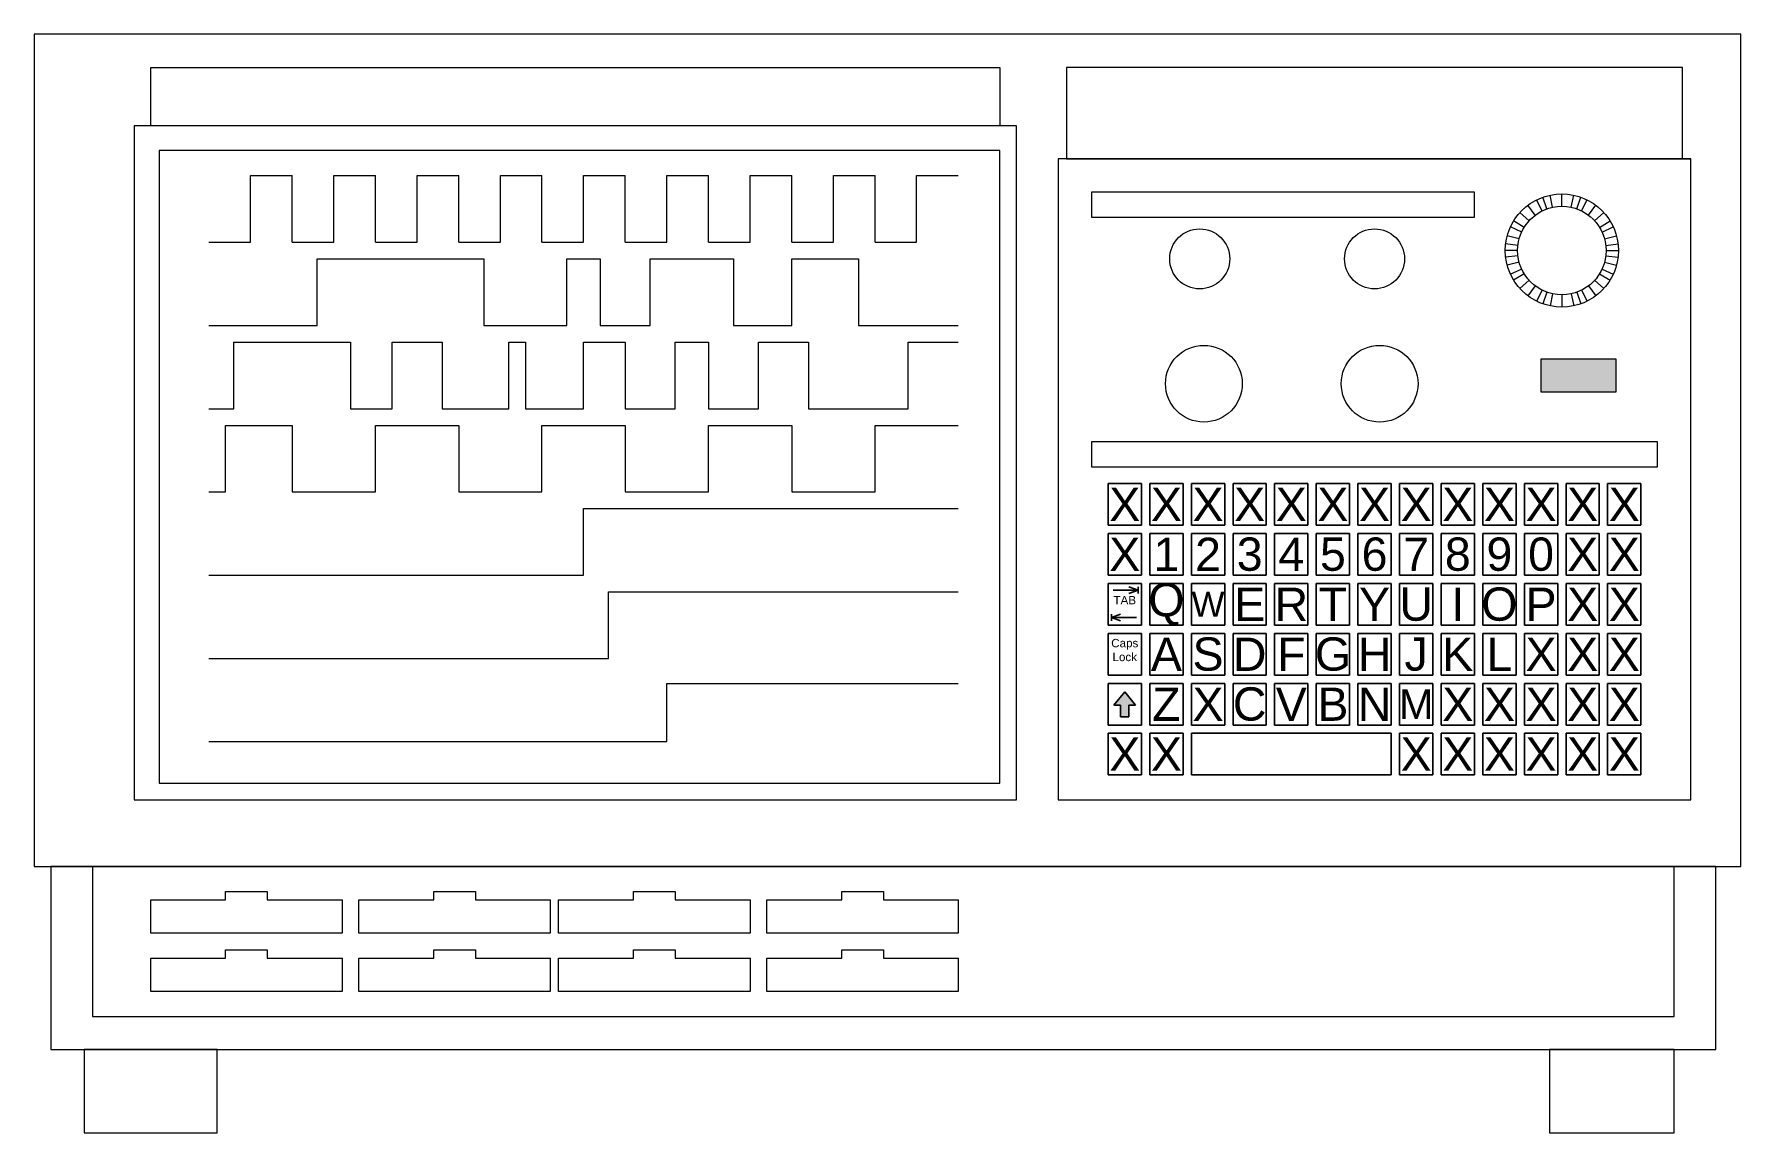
# Model space of a CAD drawing. Header units: millimetres. Extents: x 0 to 41, y -6.4 to 20.
import ezdxf

# ---------------------------------------------------------------- set-up
doc = ezdxf.new("R2010")
doc.units = ezdxf.units.MM
doc.layers.get('0').update_dxf_attribs({"lineweight": 25, "true_color": 0xffffff})
doc.layers.add('OBJECT', color=7, linetype='Continuous', lineweight=20, true_color=0xffffff)
doc.styles.add('textstyle0', font='')
doc.styles.add('textstyle1', font='')
doc.styles.add('textstyle10', font='')
doc.styles.add('textstyle11', font='')
doc.styles.add('textstyle12', font='')
doc.styles.add('textstyle13', font='')
doc.styles.add('textstyle14', font='')
doc.styles.add('textstyle15', font='')
doc.styles.add('textstyle16', font='')
doc.styles.add('textstyle17', font='')
doc.styles.add('textstyle18', font='')
doc.styles.add('textstyle19', font='')
doc.styles.add('textstyle2', font='')
doc.styles.add('textstyle20', font='')
doc.styles.add('textstyle21', font='')
doc.styles.add('textstyle22', font='')
doc.styles.add('textstyle23', font='')
doc.styles.add('textstyle24', font='')
doc.styles.add('textstyle25', font='')
doc.styles.add('textstyle26', font='')
doc.styles.add('textstyle27', font='')
doc.styles.add('textstyle28', font='')
doc.styles.add('textstyle29', font='')
doc.styles.add('textstyle3', font='')
doc.styles.add('textstyle30', font='')
doc.styles.add('textstyle31', font='')
doc.styles.add('textstyle32', font='')
doc.styles.add('textstyle33', font='')
doc.styles.add('textstyle34', font='')
doc.styles.add('textstyle35', font='')
doc.styles.add('textstyle36', font='')
doc.styles.add('textstyle37', font='')
doc.styles.add('textstyle38', font='')
doc.styles.add('textstyle39', font='')
doc.styles.add('textstyle4', font='')
doc.styles.add('textstyle40', font='')
doc.styles.add('textstyle41', font='')
doc.styles.add('textstyle42', font='')
doc.styles.add('textstyle43', font='')
doc.styles.add('textstyle44', font='')
doc.styles.add('textstyle45', font='')
doc.styles.add('textstyle46', font='')
doc.styles.add('textstyle47', font='')
doc.styles.add('textstyle48', font='')
doc.styles.add('textstyle49', font='')
doc.styles.add('textstyle5', font='')
doc.styles.add('textstyle50', font='')
doc.styles.add('textstyle51', font='')
doc.styles.add('textstyle52', font='')
doc.styles.add('textstyle53', font='')
doc.styles.add('textstyle54', font='')
doc.styles.add('textstyle55', font='')
doc.styles.add('textstyle56', font='')
doc.styles.add('textstyle57', font='')
doc.styles.add('textstyle58', font='')
doc.styles.add('textstyle59', font='')
doc.styles.add('textstyle6', font='')
doc.styles.add('textstyle60', font='')
doc.styles.add('textstyle61', font='')
doc.styles.add('textstyle62', font='')
doc.styles.add('textstyle63', font='')
doc.styles.add('textstyle64', font='')
doc.styles.add('textstyle65', font='')
doc.styles.add('textstyle66', font='')
doc.styles.add('textstyle67', font='')
doc.styles.add('textstyle68', font='')
doc.styles.add('textstyle69', font='')
doc.styles.add('textstyle7', font='')
doc.styles.add('textstyle70', font='')
doc.styles.add('textstyle71', font='')
doc.styles.add('textstyle8', font='')
doc.styles.add('textstyle9', font='')
doc.styles.get('textstyle0').set_extended_font_data('Arial')
doc.styles.get('textstyle1').set_extended_font_data('Arial')
doc.styles.get('textstyle10').set_extended_font_data('Arial')
doc.styles.get('textstyle11').set_extended_font_data('Arial')
doc.styles.get('textstyle12').set_extended_font_data('Arial')
doc.styles.get('textstyle13').set_extended_font_data('Arial')
doc.styles.get('textstyle14').set_extended_font_data('Arial')
doc.styles.get('textstyle15').set_extended_font_data('Arial')
doc.styles.get('textstyle16').set_extended_font_data('Arial')
doc.styles.get('textstyle17').set_extended_font_data('Arial')
doc.styles.get('textstyle18').set_extended_font_data('Arial')
doc.styles.get('textstyle19').set_extended_font_data('Arial')
doc.styles.get('textstyle2').set_extended_font_data('Arial')
doc.styles.get('textstyle20').set_extended_font_data('Arial')
doc.styles.get('textstyle21').set_extended_font_data('Arial')
doc.styles.get('textstyle22').set_extended_font_data('Arial')
doc.styles.get('textstyle23').set_extended_font_data('Arial')
doc.styles.get('textstyle24').set_extended_font_data('Arial')
doc.styles.get('textstyle25').set_extended_font_data('Arial')
doc.styles.get('textstyle26').set_extended_font_data('Arial')
doc.styles.get('textstyle27').set_extended_font_data('Arial')
doc.styles.get('textstyle28').set_extended_font_data('Arial')
doc.styles.get('textstyle29').set_extended_font_data('Arial')
doc.styles.get('textstyle3').set_extended_font_data('Arial')
doc.styles.get('textstyle30').set_extended_font_data('Arial')
doc.styles.get('textstyle31').set_extended_font_data('Arial')
doc.styles.get('textstyle32').set_extended_font_data('Arial')
doc.styles.get('textstyle33').set_extended_font_data('Arial')
doc.styles.get('textstyle34').set_extended_font_data('Arial')
doc.styles.get('textstyle35').set_extended_font_data('Arial')
doc.styles.get('textstyle36').set_extended_font_data('Arial')
doc.styles.get('textstyle37').set_extended_font_data('Arial')
doc.styles.get('textstyle38').set_extended_font_data('Arial')
doc.styles.get('textstyle39').set_extended_font_data('Arial')
doc.styles.get('textstyle4').set_extended_font_data('Arial')
doc.styles.get('textstyle40').set_extended_font_data('Arial')
doc.styles.get('textstyle41').set_extended_font_data('Arial')
doc.styles.get('textstyle42').set_extended_font_data('Arial')
doc.styles.get('textstyle43').set_extended_font_data('Arial')
doc.styles.get('textstyle44').set_extended_font_data('Arial')
doc.styles.get('textstyle45').set_extended_font_data('Arial')
doc.styles.get('textstyle46').set_extended_font_data('Arial')
doc.styles.get('textstyle47').set_extended_font_data('Arial')
doc.styles.get('textstyle48').set_extended_font_data('Arial')
doc.styles.get('textstyle49').set_extended_font_data('Arial')
doc.styles.get('textstyle5').set_extended_font_data('Arial')
doc.styles.get('textstyle50').set_extended_font_data('Arial')
doc.styles.get('textstyle51').set_extended_font_data('Arial')
doc.styles.get('textstyle52').set_extended_font_data('Arial')
doc.styles.get('textstyle53').set_extended_font_data('Arial')
doc.styles.get('textstyle54').set_extended_font_data('Arial')
doc.styles.get('textstyle55').set_extended_font_data('Arial')
doc.styles.get('textstyle56').set_extended_font_data('Arial')
doc.styles.get('textstyle57').set_extended_font_data('Arial')
doc.styles.get('textstyle58').set_extended_font_data('Arial')
doc.styles.get('textstyle59').set_extended_font_data('Arial')
doc.styles.get('textstyle6').set_extended_font_data('Arial')
doc.styles.get('textstyle60').set_extended_font_data('Arial')
doc.styles.get('textstyle61').set_extended_font_data('Arial')
doc.styles.get('textstyle62').set_extended_font_data('Arial')
doc.styles.get('textstyle63').set_extended_font_data('Arial')
doc.styles.get('textstyle64').set_extended_font_data('Arial')
doc.styles.get('textstyle65').set_extended_font_data('Arial')
doc.styles.get('textstyle66').set_extended_font_data('Arial')
doc.styles.get('textstyle67').set_extended_font_data('Arial')
doc.styles.get('textstyle68').set_extended_font_data('Arial')
doc.styles.get('textstyle69').set_extended_font_data('Arial')
doc.styles.get('textstyle7').set_extended_font_data('Arial')
doc.styles.get('textstyle70').set_extended_font_data('Arial')
doc.styles.get('textstyle71').set_extended_font_data('Arial')
doc.styles.get('textstyle8').set_extended_font_data('Arial')
doc.styles.get('textstyle9').set_extended_font_data('Arial')

msp = doc.modelspace()

# ---------------------------------------------------------------- hatches: boundary and pattern name
msp.add_hatch(color=256).paths.add_polyline_path([(26.1, 3.6), (26.3, 3.6), (26.3, 3.88), (26.46, 3.88), (26.2, 4.2), (25.94, 3.88), (26.1, 3.88)], flags=0)
at = {"layer": 'OBJECT'}
msp.add_hatch(color=256, dxfattribs=at).paths.add_polyline_path([(36.2, 12.2), (38, 12.2), (38, 11.4), (36.2, 11.4)], flags=0)

# ---------------------------------------------------------------- linework, layer by layer
for p, q in [((41, 20), (0, 20)), ((0, 20), (0, 0)), ((41, 0), (41, 20)), ((2.8, 19.2), (23.2, 19.2)), ((2.8, 17.8), (2.8, 19.2)), ((23.2, 19.2), (23.2, 17.8)), ((39.6, 19.2), (24.8, 19.2)), ((24.8, 19.2), (24.8, 17)), ((39.6, 17), (39.6, 19.2)), ((23.6, 17.8), (2.4, 17.8)), ((2.4, 17.8), (2.4, 1.6)), ((23.2, 17.8), (2.8, 17.8)), ((23.6, 1.6), (23.6, 17.8)), ((23.2, 17.2), (3, 17.2)), ((3, 17.2), (3, 2)), ((23.2, 2), (23.2, 17.2)), ((39.8, 17), (24.6, 17)), ((24.6, 17), (24.6, 1.6)), ((24.8, 17), (39.8, 17)), ((39.8, 1.6), (39.8, 17)), ((5.2, 16.6), (6.2, 16.6)), ((5.2, 15), (5.2, 16.6)), ((6.2, 15), (6.2, 16.6)), ((7.2, 16.6), (8.2, 16.6)), ((7.2, 15), (7.2, 16.6)), ((8.2, 15), (8.2, 16.6)), ((9.2, 16.6), (10.2, 16.6)), ((9.2, 15), (9.2, 16.6)), ((10.2, 15), (10.2, 16.6)), ((11.2, 16.6), (12.2, 16.6)), ((11.2, 15), (11.2, 16.6)), ((12.2, 15), (12.2, 16.6)), ((13.2, 16.6), (14.2, 16.6)), ((13.2, 15), (13.2, 16.6)), ((14.2, 15), (14.2, 16.6)), ((15.2, 16.6), (16.2, 16.6)), ((15.2, 15), (15.2, 16.6)), ((16.2, 15), (16.2, 16.6)), ((17.2, 16.6), (18.2, 16.6)), ((17.2, 15), (17.2, 16.6)), ((18.2, 15), (18.2, 16.6)), ((19.2, 16.6), (20.2, 16.6)), ((19.2, 15), (19.2, 16.6)), ((20.2, 15), (20.2, 16.6)), ((21.2, 16.6), (22.2, 16.6)), ((21.2, 15), (21.2, 16.6)), ((25.4, 16.2), (25.4, 15.6)), ((34.6, 16.2), (25.4, 16.2)), ((34.6, 15.6), (34.6, 16.2)), ((36.225, 15.751), (36.092, 16.017)), ((36.342, 15.801), (36.243, 16.081)), ((36.477, 15.839), (36.415, 16.13)), ((36.7, 15.863), (36.7, 16.16)), ((36.7, 15.863), (36.7, 16.16)), ((36.923, 15.839), (36.985, 16.13)), ((37.058, 15.801), (37.157, 16.081)), ((37.175, 15.751), (37.308, 16.017)), ((25.4, 15.6), (34.6, 15.6)), ((35.913, 15.515), (35.694, 15.715)), ((36.062, 15.65), (35.884, 15.888)), ((37.338, 15.65), (37.516, 15.888)), ((37.487, 15.515), (37.706, 15.715)), ((35.735, 15.245), (35.465, 15.37)), ((35.795, 15.357), (35.542, 15.513)), ((37.605, 15.357), (37.858, 15.513)), ((37.665, 15.245), (37.935, 15.37)), ((4.2, 15), (5.2, 15)), ((6.2, 15), (7.2, 15)), ((8.2, 15), (9.2, 15)), ((10.2, 15), (11.2, 15)), ((12.2, 15), (13.2, 15)), ((14.2, 15), (15.2, 15)), ((16.2, 15), (17.2, 15)), ((18.2, 15), (19.2, 15)), ((20.2, 15), (21.2, 15)), ((35.637, 14.8), (35.34, 14.8)), ((35.637, 14.8), (35.34, 14.8)), ((35.644, 14.924), (35.349, 14.959)), ((35.675, 15.081), (35.387, 15.153)), ((37.725, 15.081), (38.013, 15.153)), ((37.756, 14.924), (38.051, 14.959)), ((37.763, 14.8), (38.06, 14.8)), ((37.763, 14.8), (38.06, 14.8)), ((6.8, 13), (6.8, 14.6)), ((6.8, 14.6), (10.8, 14.6)), ((10.8, 14.6), (10.8, 13)), ((12.8, 13), (12.8, 14.6)), ((12.8, 14.6), (13.6, 14.6)), ((13.6, 14.6), (13.6, 13)), ((14.8, 13), (14.8, 14.6)), ((14.8, 14.6), (16.8, 14.6)), ((16.8, 14.6), (16.8, 13)), ((18.2, 13), (18.2, 14.6)), ((18.2, 14.6), (19.8, 14.6)), ((19.8, 14.6), (19.8, 13)), ((35.644, 14.676), (35.349, 14.641)), ((35.675, 14.519), (35.387, 14.447)), ((35.735, 14.355), (35.465, 14.23)), ((37.665, 14.355), (37.935, 14.23)), ((37.725, 14.519), (38.013, 14.447)), ((37.756, 14.676), (38.051, 14.641)), ((35.795, 14.243), (35.542, 14.087)), ((35.913, 14.085), (35.694, 13.885)), ((36.062, 13.95), (35.884, 13.712)), ((37.338, 13.95), (37.516, 13.712)), ((37.487, 14.085), (37.706, 13.885)), ((37.605, 14.243), (37.858, 14.087)), ((36.225, 13.849), (36.092, 13.583)), ((36.342, 13.799), (36.243, 13.519)), ((36.477, 13.761), (36.415, 13.47)), ((36.7, 13.737), (36.7, 13.44)), ((36.7, 13.737), (36.7, 13.44)), ((36.923, 13.761), (36.985, 13.47)), ((37.058, 13.799), (37.157, 13.519)), ((37.175, 13.849), (37.308, 13.583)), ((4.2, 13), (6.8, 13)), ((10.8, 13), (12.8, 13)), ((13.6, 13), (14.8, 13)), ((16.8, 13), (18.2, 13)), ((19.8, 13), (22.2, 13)), ((4.8, 11), (4.8, 12.6)), ((4.8, 12.6), (7.6, 12.6)), ((7.6, 12.6), (7.6, 11)), ((8.6, 11), (8.6, 12.6)), ((8.6, 12.6), (9.8, 12.6)), ((9.8, 12.6), (9.8, 11)), ((11.4, 11), (11.4, 12.6)), ((11.4, 12.6), (11.8, 12.6)), ((11.8, 12.6), (11.8, 11)), ((13.2, 11), (13.2, 12.6)), ((13.2, 12.6), (14.2, 12.6)), ((14.2, 12.6), (14.2, 11)), ((15.4, 11), (15.4, 12.6)), ((15.4, 12.6), (16.2, 12.6)), ((16.2, 12.6), (16.2, 11)), ((17.4, 11), (17.4, 12.6)), ((17.4, 12.6), (18.6, 12.6)), ((18.6, 12.6), (18.6, 11)), ((21, 11), (21, 12.6)), ((21, 12.6), (22.2, 12.6)), ((36.2, 12.2), (38, 12.2)), ((36.2, 11.4), (36.2, 12.2)), ((38, 12.2), (38, 11.4)), ((38, 11.4), (36.2, 11.4)), ((4.2, 11), (4.8, 11)), ((7.6, 11), (8.6, 11)), ((9.8, 11), (11.4, 11)), ((11.8, 11), (13.2, 11)), ((14.2, 11), (15.4, 11)), ((16.2, 11), (17.4, 11)), ((18.6, 11), (21, 11)), ((4.6, 9), (4.6, 10.6)), ((4.6, 10.6), (6.2, 10.6)), ((6.2, 10.6), (6.2, 9)), ((8.2, 9), (8.2, 10.6)), ((8.2, 10.6), (10.2, 10.6)), ((10.2, 10.6), (10.2, 9)), ((12.2, 9), (12.2, 10.6)), ((12.2, 10.6), (14.2, 10.6)), ((14.2, 10.6), (14.2, 9)), ((16.2, 9), (16.2, 10.6)), ((16.2, 10.6), (18.2, 10.6)), ((18.2, 10.6), (18.2, 9)), ((20.2, 9), (20.2, 10.6)), ((20.2, 10.6), (22.2, 10.6)), ((39, 10.2), (25.4, 10.2)), ((25.4, 10.2), (25.4, 9.6)), ((39, 9.6), (39, 10.2)), ((25.4, 9.6), (39, 9.6)), ((4.2, 9), (4.6, 9)), ((6.2, 9), (8.2, 9)), ((10.2, 9), (12.2, 9)), ((14.2, 9), (16.2, 9)), ((18.2, 9), (20.2, 9)), ((13.2, 7), (13.2, 8.6)), ((13.2, 8.6), (22.2, 8.6)), ((4.2, 7), (13.2, 7)), ((13.8, 5), (13.8, 6.6)), ((13.8, 6.6), (22.2, 6.6)), ((4.2, 5), (13.8, 5)), ((15.2, 3), (15.2, 4.4)), ((15.2, 4.4), (22.2, 4.4)), ((4.2, 3), (15.2, 3)), ((3, 2), (23.2, 2)), ((2.4, 1.6), (23.6, 1.6)), ((24.6, 1.6), (39.8, 1.6)), ((0, 0), (41, 0)), ((40.4, 0), (0.4, 0)), ((0.4, 0), (0.4, -4.4)), ((39.4, 0), (1.4, 0)), ((1.4, 0), (1.4, -3.6)), ((39.4, -3.6), (39.4, 0)), ((40.4, -4.4), (40.4, 0)), ((2.8, -0.8), (4.6, -0.8)), ((2.8, -1.6), (2.8, -0.8)), ((4.6, -0.8), (4.6, -0.6)), ((4.6, -0.6), (5.6, -0.6)), ((5.6, -0.6), (5.6, -0.8)), ((5.6, -0.8), (7.4, -0.8)), ((7.4, -0.8), (7.4, -1.6)), ((7.8, -1.6), (7.8, -0.8)), ((7.8, -0.8), (9.6, -0.8)), ((9.6, -0.8), (9.6, -0.6)), ((9.6, -0.6), (10.6, -0.6)), ((10.6, -0.6), (10.6, -0.8)), ((10.6, -0.8), (12.4, -0.8)), ((12.4, -0.8), (12.4, -1.6)), ((12.6, -1.6), (12.6, -0.8)), ((12.6, -0.8), (14.4, -0.8)), ((14.4, -0.8), (14.4, -0.6)), ((14.4, -0.6), (15.4, -0.6)), ((15.4, -0.6), (15.4, -0.8)), ((15.4, -0.8), (17.2, -0.8)), ((17.2, -0.8), (17.2, -1.6)), ((17.6, -1.6), (17.6, -0.8)), ((17.6, -0.8), (19.4, -0.8)), ((19.4, -0.8), (19.4, -0.6)), ((19.4, -0.6), (20.4, -0.6)), ((20.4, -0.6), (20.4, -0.8)), ((20.4, -0.8), (22.2, -0.8)), ((22.2, -0.8), (22.2, -1.6)), ((7.4, -1.6), (2.8, -1.6)), ((12.4, -1.6), (7.8, -1.6)), ((17.2, -1.6), (12.6, -1.6)), ((22.2, -1.6), (17.6, -1.6)), ((4.6, -2.2), (4.6, -2)), ((4.6, -2), (5.6, -2)), ((5.6, -2), (5.6, -2.2)), ((9.6, -2.2), (9.6, -2)), ((9.6, -2), (10.6, -2)), ((10.6, -2), (10.6, -2.2)), ((14.4, -2.2), (14.4, -2)), ((14.4, -2), (15.4, -2)), ((15.4, -2), (15.4, -2.2)), ((19.4, -2.2), (19.4, -2)), ((19.4, -2), (20.4, -2)), ((20.4, -2), (20.4, -2.2)), ((2.8, -2.2), (4.6, -2.2)), ((2.8, -3), (2.8, -2.2)), ((5.6, -2.2), (7.4, -2.2)), ((7.4, -2.2), (7.4, -3)), ((7.8, -3), (7.8, -2.2)), ((7.8, -2.2), (9.6, -2.2)), ((10.6, -2.2), (12.4, -2.2)), ((12.4, -2.2), (12.4, -3)), ((12.6, -3), (12.6, -2.2)), ((12.6, -2.2), (14.4, -2.2)), ((15.4, -2.2), (17.2, -2.2)), ((17.2, -2.2), (17.2, -3)), ((17.6, -3), (17.6, -2.2)), ((17.6, -2.2), (19.4, -2.2)), ((20.4, -2.2), (22.2, -2.2)), ((22.2, -2.2), (22.2, -3)), ((7.4, -3), (2.8, -3)), ((12.4, -3), (7.8, -3)), ((17.2, -3), (12.6, -3)), ((22.2, -3), (17.6, -3)), ((1.4, -3.6), (39.4, -3.6)), ((0.4, -4.4), (40.4, -4.4)), ((4.4, -4.4), (1.2, -4.4)), ((1.2, -4.4), (1.2, -6.4)), ((4.4, -6.4), (4.4, -4.4)), ((39.4, -4.4), (36.4, -4.4)), ((36.4, -4.4), (36.4, -6.4)), ((39.4, -6.4), (39.4, -4.4)), ((1.2, -6.4), (4.4, -6.4)), ((36.4, -6.4), (39.4, -6.4))]:
    msp.add_line(p, q, dxfattribs=at)
at = {"layer": 'OBJECT', "lineweight": -3}
for p, q in [((25.8, 9.2), (26.6, 9.2)), ((25.8, 8.2), (25.8, 9.2)), ((26.6, 9.2), (26.6, 8.2)), ((26.8, 8.2), (26.8, 9.2)), ((26.8, 9.2), (27.6, 9.2)), ((27.6, 9.2), (27.6, 8.2)), ((27.8, 8.2), (27.8, 9.2)), ((27.8, 9.2), (28.6, 9.2)), ((28.6, 9.2), (28.6, 8.2)), ((28.8, 8.2), (28.8, 9.2)), ((28.8, 9.2), (29.6, 9.2)), ((29.6, 9.2), (29.6, 8.2)), ((29.8, 8.2), (29.8, 9.2)), ((29.8, 9.2), (30.6, 9.2)), ((30.6, 9.2), (30.6, 8.2)), ((30.8, 8.2), (30.8, 9.2)), ((30.8, 9.2), (31.6, 9.2)), ((31.6, 9.2), (31.6, 8.2)), ((31.8, 8.2), (31.8, 9.2)), ((31.8, 9.2), (32.6, 9.2)), ((32.6, 9.2), (32.6, 8.2)), ((32.8, 8.2), (32.8, 9.2)), ((32.8, 9.2), (33.6, 9.2)), ((33.6, 9.2), (33.6, 8.2)), ((33.8, 8.2), (33.8, 9.2)), ((33.8, 9.2), (34.6, 9.2)), ((34.6, 9.2), (34.6, 8.2)), ((34.8, 8.2), (34.8, 9.2)), ((34.8, 9.2), (35.6, 9.2)), ((35.6, 9.2), (35.6, 8.2)), ((35.8, 8.2), (35.8, 9.2)), ((35.8, 9.2), (36.6, 9.2)), ((36.6, 9.2), (36.6, 8.2)), ((36.8, 8.2), (36.8, 9.2)), ((36.8, 9.2), (37.6, 9.2)), ((37.6, 9.2), (37.6, 8.2)), ((37.8, 8.2), (37.8, 9.2)), ((37.8, 9.2), (38.6, 9.2)), ((38.6, 9.2), (38.6, 8.2)), ((26.6, 8.2), (25.8, 8.2)), ((27.6, 8.2), (26.8, 8.2)), ((28.6, 8.2), (27.8, 8.2)), ((29.6, 8.2), (28.8, 8.2)), ((30.6, 8.2), (29.8, 8.2)), ((31.6, 8.2), (30.8, 8.2)), ((32.6, 8.2), (31.8, 8.2)), ((33.6, 8.2), (32.8, 8.2)), ((34.6, 8.2), (33.8, 8.2)), ((35.6, 8.2), (34.8, 8.2)), ((36.6, 8.2), (35.8, 8.2)), ((37.6, 8.2), (36.8, 8.2)), ((38.6, 8.2), (37.8, 8.2)), ((25.8, 8), (26.6, 8)), ((25.8, 7), (25.8, 8)), ((26.6, 8), (26.6, 7)), ((26.8, 7), (26.8, 8)), ((26.8, 8), (27.6, 8)), ((27.6, 8), (27.6, 7)), ((27.8, 7), (27.8, 8)), ((27.8, 8), (28.6, 8)), ((28.6, 8), (28.6, 7)), ((28.8, 7), (28.8, 8)), ((28.8, 8), (29.6, 8)), ((29.6, 8), (29.6, 7)), ((29.8, 7), (29.8, 8)), ((29.8, 8), (30.6, 8)), ((30.6, 8), (30.6, 7)), ((30.8, 7), (30.8, 8)), ((30.8, 8), (31.6, 8)), ((31.6, 8), (31.6, 7)), ((31.8, 7), (31.8, 8)), ((31.8, 8), (32.6, 8)), ((32.6, 8), (32.6, 7)), ((32.8, 7), (32.8, 8)), ((32.8, 8), (33.6, 8)), ((33.6, 8), (33.6, 7)), ((33.8, 7), (33.8, 8)), ((33.8, 8), (34.6, 8)), ((34.6, 8), (34.6, 7)), ((34.8, 7), (34.8, 8)), ((34.8, 8), (35.6, 8)), ((35.6, 8), (35.6, 7)), ((35.8, 7), (35.8, 8)), ((35.8, 8), (36.6, 8)), ((36.6, 8), (36.6, 7)), ((36.8, 7), (36.8, 8)), ((36.8, 8), (37.6, 8)), ((37.6, 8), (37.6, 7)), ((37.8, 7), (37.8, 8)), ((37.8, 8), (38.6, 8)), ((38.6, 8), (38.6, 7)), ((26.6, 7), (25.8, 7)), ((27.6, 7), (26.8, 7)), ((28.6, 7), (27.8, 7)), ((29.6, 7), (28.8, 7)), ((30.6, 7), (29.8, 7)), ((31.6, 7), (30.8, 7)), ((32.6, 7), (31.8, 7)), ((33.6, 7), (32.8, 7)), ((34.6, 7), (33.8, 7)), ((35.6, 7), (34.8, 7)), ((36.6, 7), (35.8, 7)), ((37.6, 7), (36.8, 7)), ((38.6, 7), (37.8, 7)), ((25.8, 6.8), (26.6, 6.8)), ((25.8, 5.8), (25.8, 6.8)), ((25.92, 6.64), (26.52, 6.64)), ((26.52, 6.64), (26.3, 6.72)), ((26.52, 6.64), (26.3, 6.56)), ((26.52, 6.72), (26.52, 6.56)), ((26.6, 6.8), (26.6, 5.8)), ((26.8, 5.8), (26.8, 6.8)), ((26.8, 6.8), (27.6, 6.8)), ((27.6, 6.8), (27.6, 5.8)), ((27.8, 5.8), (27.8, 6.8)), ((27.8, 6.8), (28.6, 6.8)), ((28.6, 6.8), (28.6, 5.8)), ((28.8, 5.8), (28.8, 6.8)), ((28.8, 6.8), (29.6, 6.8)), ((29.6, 6.8), (29.6, 5.8)), ((29.8, 5.8), (29.8, 6.8)), ((29.8, 6.8), (30.6, 6.8)), ((30.6, 6.8), (30.6, 5.8)), ((30.8, 5.8), (30.8, 6.8)), ((30.8, 6.8), (31.6, 6.8)), ((31.6, 6.8), (31.6, 5.8)), ((31.8, 5.8), (31.8, 6.8)), ((31.8, 6.8), (32.6, 6.8)), ((32.6, 6.8), (32.6, 5.8)), ((32.8, 5.8), (32.8, 6.8)), ((32.8, 6.8), (33.6, 6.8)), ((33.6, 6.8), (33.6, 5.8)), ((33.8, 5.8), (33.8, 6.8)), ((33.8, 6.8), (34.6, 6.8)), ((34.6, 6.8), (34.6, 5.8)), ((34.8, 5.8), (34.8, 6.8)), ((34.8, 6.8), (35.6, 6.8)), ((35.6, 6.8), (35.6, 5.8)), ((35.8, 5.8), (35.8, 6.8)), ((35.8, 6.8), (36.6, 6.8)), ((36.6, 6.8), (36.6, 5.8)), ((36.8, 5.8), (36.8, 6.8)), ((36.8, 6.8), (37.6, 6.8)), ((37.6, 6.8), (37.6, 5.8)), ((37.8, 5.8), (37.8, 6.8)), ((37.8, 6.8), (38.6, 6.8)), ((38.6, 6.8), (38.6, 5.8)), ((26.6, 5.8), (25.8, 5.8)), ((25.88, 5.98), (26.1, 6.06)), ((25.88, 6.06), (25.88, 5.9)), ((26.48, 5.98), (25.88, 5.98)), ((25.88, 5.98), (26.1, 5.9)), ((27.6, 5.8), (26.8, 5.8)), ((28.6, 5.8), (27.8, 5.8)), ((29.6, 5.8), (28.8, 5.8)), ((30.6, 5.8), (29.8, 5.8)), ((31.6, 5.8), (30.8, 5.8)), ((32.6, 5.8), (31.8, 5.8)), ((33.6, 5.8), (32.8, 5.8)), ((34.6, 5.8), (33.8, 5.8)), ((35.6, 5.8), (34.8, 5.8)), ((36.6, 5.8), (35.8, 5.8)), ((37.6, 5.8), (36.8, 5.8)), ((38.6, 5.8), (37.8, 5.8)), ((25.8, 5.6), (26.6, 5.6)), ((25.8, 4.6), (25.8, 5.6)), ((26.6, 5.6), (26.6, 4.6)), ((26.8, 4.6), (26.8, 5.6)), ((26.8, 5.6), (27.6, 5.6)), ((27.6, 5.6), (27.6, 4.6)), ((27.8, 4.6), (27.8, 5.6)), ((27.8, 5.6), (28.6, 5.6)), ((28.6, 5.6), (28.6, 4.6)), ((28.8, 4.6), (28.8, 5.6)), ((28.8, 5.6), (29.6, 5.6)), ((29.6, 5.6), (29.6, 4.6)), ((29.8, 4.6), (29.8, 5.6)), ((29.8, 5.6), (30.6, 5.6)), ((30.6, 5.6), (30.6, 4.6)), ((30.8, 4.6), (30.8, 5.6)), ((30.8, 5.6), (31.6, 5.6)), ((31.6, 5.6), (31.6, 4.6)), ((31.8, 4.6), (31.8, 5.6)), ((31.8, 5.6), (32.6, 5.6)), ((32.6, 5.6), (32.6, 4.6)), ((32.8, 4.6), (32.8, 5.6)), ((32.8, 5.6), (33.6, 5.6)), ((33.6, 5.6), (33.6, 4.6)), ((33.8, 4.6), (33.8, 5.6)), ((33.8, 5.6), (34.6, 5.6)), ((34.6, 5.6), (34.6, 4.6)), ((34.8, 4.6), (34.8, 5.6)), ((34.8, 5.6), (35.6, 5.6)), ((35.6, 5.6), (35.6, 4.6)), ((35.8, 4.6), (35.8, 5.6)), ((35.8, 5.6), (36.6, 5.6)), ((36.6, 5.6), (36.6, 4.6)), ((36.8, 4.6), (36.8, 5.6)), ((36.8, 5.6), (37.6, 5.6)), ((37.6, 5.6), (37.6, 4.6)), ((37.8, 4.6), (37.8, 5.6)), ((37.8, 5.6), (38.6, 5.6)), ((38.6, 5.6), (38.6, 4.6)), ((26.6, 4.6), (25.8, 4.6)), ((27.6, 4.6), (26.8, 4.6)), ((28.6, 4.6), (27.8, 4.6)), ((29.6, 4.6), (28.8, 4.6)), ((30.6, 4.6), (29.8, 4.6)), ((31.6, 4.6), (30.8, 4.6)), ((32.6, 4.6), (31.8, 4.6)), ((33.6, 4.6), (32.8, 4.6)), ((34.6, 4.6), (33.8, 4.6)), ((35.6, 4.6), (34.8, 4.6)), ((36.6, 4.6), (35.8, 4.6)), ((37.6, 4.6), (36.8, 4.6)), ((38.6, 4.6), (37.8, 4.6)), ((25.8, 4.4), (26.6, 4.4)), ((25.8, 3.4), (25.8, 4.4)), ((25.94, 3.88), (26.2, 4.2)), ((26.46, 3.88), (26.2, 4.2)), ((26.6, 4.4), (26.6, 3.4)), ((26.8, 3.4), (26.8, 4.4)), ((26.8, 4.4), (27.6, 4.4)), ((27.6, 4.4), (27.6, 3.4)), ((27.8, 3.4), (27.8, 4.4)), ((27.8, 4.4), (28.6, 4.4)), ((28.6, 4.4), (28.6, 3.4)), ((28.8, 3.4), (28.8, 4.4)), ((28.8, 4.4), (29.6, 4.4)), ((29.6, 4.4), (29.6, 3.4)), ((29.8, 3.4), (29.8, 4.4)), ((29.8, 4.4), (30.6, 4.4)), ((30.6, 4.4), (30.6, 3.4)), ((30.8, 3.4), (30.8, 4.4)), ((30.8, 4.4), (31.6, 4.4)), ((31.6, 4.4), (31.6, 3.4)), ((31.8, 3.4), (31.8, 4.4)), ((31.8, 4.4), (32.6, 4.4)), ((32.6, 4.4), (32.6, 3.4)), ((32.8, 3.4), (32.8, 4.4)), ((32.8, 4.4), (33.6, 4.4)), ((33.6, 4.4), (33.6, 3.4)), ((33.8, 3.4), (33.8, 4.4)), ((33.8, 4.4), (34.6, 4.4)), ((34.6, 4.4), (34.6, 3.4)), ((34.8, 3.4), (34.8, 4.4)), ((34.8, 4.4), (35.6, 4.4)), ((35.6, 4.4), (35.6, 3.4)), ((35.8, 3.4), (35.8, 4.4)), ((35.8, 4.4), (36.6, 4.4)), ((36.6, 4.4), (36.6, 3.4)), ((36.8, 3.4), (36.8, 4.4)), ((36.8, 4.4), (37.6, 4.4)), ((37.6, 4.4), (37.6, 3.4)), ((37.8, 3.4), (37.8, 4.4)), ((37.8, 4.4), (38.6, 4.4)), ((38.6, 4.4), (38.6, 3.4)), ((26.1, 3.88), (25.94, 3.88)), ((26.1, 3.6), (26.1, 3.88)), ((26.3, 3.6), (26.3, 3.88)), ((26.3, 3.88), (26.46, 3.88)), ((26.6, 3.4), (25.8, 3.4)), ((26.1, 3.6), (26.3, 3.6)), ((27.6, 3.4), (26.8, 3.4)), ((28.6, 3.4), (27.8, 3.4)), ((29.6, 3.4), (28.8, 3.4)), ((30.6, 3.4), (29.8, 3.4)), ((31.6, 3.4), (30.8, 3.4)), ((32.6, 3.4), (31.8, 3.4)), ((33.6, 3.4), (32.8, 3.4)), ((34.6, 3.4), (33.8, 3.4)), ((35.6, 3.4), (34.8, 3.4)), ((36.6, 3.4), (35.8, 3.4)), ((37.6, 3.4), (36.8, 3.4)), ((38.6, 3.4), (37.8, 3.4)), ((25.8, 3.2), (26.6, 3.2)), ((25.8, 2.2), (25.8, 3.2)), ((26.6, 3.2), (26.6, 2.2)), ((26.8, 2.2), (26.8, 3.2)), ((26.8, 3.2), (27.6, 3.2)), ((27.6, 3.2), (27.6, 2.2)), ((27.8, 3.2), (32.6, 3.2)), ((27.8, 2.2), (27.8, 3.2)), ((32.6, 3.2), (32.6, 2.2)), ((32.8, 2.2), (32.8, 3.2)), ((32.8, 3.2), (33.6, 3.2)), ((33.6, 3.2), (33.6, 2.2)), ((33.8, 2.2), (33.8, 3.2)), ((33.8, 3.2), (34.6, 3.2)), ((34.6, 3.2), (34.6, 2.2)), ((34.8, 2.2), (34.8, 3.2)), ((34.8, 3.2), (35.6, 3.2)), ((35.6, 3.2), (35.6, 2.2)), ((35.8, 2.2), (35.8, 3.2)), ((35.8, 3.2), (36.6, 3.2)), ((36.6, 3.2), (36.6, 2.2)), ((36.8, 2.2), (36.8, 3.2)), ((36.8, 3.2), (37.6, 3.2)), ((37.6, 3.2), (37.6, 2.2)), ((37.8, 3.2), (38.6, 3.2)), ((37.8, 2.2), (37.8, 3.2)), ((38.6, 3.2), (38.6, 2.2)), ((26.6, 2.2), (25.8, 2.2)), ((27.6, 2.2), (26.8, 2.2)), ((32.6, 2.2), (27.8, 2.2)), ((33.6, 2.2), (32.8, 2.2)), ((34.6, 2.2), (33.8, 2.2)), ((35.6, 2.2), (34.8, 2.2)), ((36.6, 2.2), (35.8, 2.2)), ((37.6, 2.2), (36.8, 2.2)), ((38.6, 2.2), (37.8, 2.2))]:
    msp.add_line(p, q, dxfattribs=at)
at = {"layer": 'OBJECT'}
for centre, radius in [((36.7, 14.8), 1.36), ((36.7, 14.8), 1.063), ((28, 14.6), 0.721), ((32.2, 14.6), 0.721), ((28.1, 11.6), 0.922), ((32.322, 11.6), 0.922)]:
    msp.add_circle(centre, radius, dxfattribs=at)

# ---------------------------------------------------------------- texts
at = {"char_height": 0.4, "attachment_point": 5}
for s, insert, style in [('\\H0.8;X', (26.2, 8.7), 'textstyle2'), ('\\H0.8;X', (27.2, 8.7), 'textstyle3'), ('\\H0.8;X', (28.2, 8.7), 'textstyle4'), ('\\H0.8;X', (29.2, 8.7), 'textstyle5'), ('\\H0.8;X', (30.2, 8.7), 'textstyle6'), ('\\H0.8;X', (31.2, 8.7), 'textstyle7'), ('\\H0.8;X', (32.2, 8.7), 'textstyle8'), ('\\H0.8;X', (33.2, 8.7), 'textstyle9'), ('\\H0.8;X', (34.2, 8.7), 'textstyle10'), ('\\H0.8;X', (35.2, 8.7), 'textstyle11'), ('\\H0.8;X', (36.2, 8.7), 'textstyle12'), ('\\H0.8;X', (37.2, 8.7), 'textstyle13'), ('\\H0.8;X', (38.2, 8.7), 'textstyle14'), ('\\H0.8;X', (26.2, 7.5), 'textstyle19'), ('\\H0.8;1', (27.2, 7.5), 'textstyle20'), ('\\H0.8;2', (28.2, 7.5), 'textstyle21'), ('\\H0.8;3', (29.2, 7.5), 'textstyle22'), ('\\H0.8;4', (30.2, 7.5), 'textstyle23'), ('\\H0.8;5', (31.2, 7.5), 'textstyle24'), ('\\H0.8;6', (32.2, 7.5), 'textstyle25'), ('\\H0.8;7', (33.2, 7.5), 'textstyle26'), ('\\H0.8;8', (34.2, 7.5), 'textstyle27'), ('\\H0.8;9', (35.2, 7.5), 'textstyle15'), ('\\H0.8;0', (36.2, 7.5), 'textstyle16'), ('\\H0.8;X', (37.2, 7.5), 'textstyle17'), ('\\H0.8;X', (38.2, 7.5), 'textstyle18'), ('\\H0.8;Q', (27.2, 6.3), 'textstyle32'), ('\\H0.6;W', (28.2, 6.3), 'textstyle33'), ('\\H0.8;E', (29.2, 6.3), 'textstyle34'), ('\\H0.8;R', (30.2, 6.3), 'textstyle35'), ('\\H0.8;T', (31.2, 6.3), 'textstyle36'), ('\\H0.8;Y', (32.2, 6.3), 'textstyle37'), ('\\H0.8;U', (33.2, 6.3), 'textstyle38'), ('\\H0.8;I', (34.2, 6.3), 'textstyle39'), ('\\H0.8;O', (35.2, 6.3), 'textstyle28'), ('\\H0.8;P', (36.2, 6.3), 'textstyle29'), ('\\H0.8;X', (37.2, 6.3), 'textstyle30'), ('\\H0.8;X', (38.2, 6.3), 'textstyle31'), ('\\H0.8;A', (27.2, 5.1), 'textstyle44'), ('\\H0.8;S', (28.2, 5.1), 'textstyle45'), ('\\H0.8;D', (29.2, 5.1), 'textstyle46'), ('\\H0.8;F', (30.2, 5.1), 'textstyle47'), ('\\H0.8;G', (31.2, 5.1), 'textstyle48'), ('\\H0.8;H', (32.2, 5.1), 'textstyle49'), ('\\H0.8;J', (33.2, 5.1), 'textstyle50'), ('\\H0.8;K', (34.2, 5.1), 'textstyle51'), ('\\H0.8;L', (35.2, 5.1), 'textstyle40'), ('\\H0.8;X', (36.2, 5.1), 'textstyle41'), ('\\H0.8;X', (37.2, 5.1), 'textstyle42'), ('\\H0.8;X', (38.2, 5.1), 'textstyle43'), ('\\H0.8;Z', (27.2, 3.9), 'textstyle63'), ('\\H0.8;X', (28.2, 3.9), 'textstyle52'), ('\\H0.8;C', (29.2, 3.9), 'textstyle53'), ('\\H0.8;V', (30.2, 3.9), 'textstyle54'), ('\\H0.8;B', (31.2, 3.9), 'textstyle55'), ('\\H0.8;N', (32.2, 3.9), 'textstyle56'), ('\\H0.714286;M', (33.2, 3.9), 'textstyle57'), ('\\H0.8;X', (34.2, 3.9), 'textstyle58'), ('\\H0.8;X', (35.2, 3.9), 'textstyle59'), ('\\H0.8;X', (36.2, 3.9), 'textstyle60'), ('\\H0.8;X', (37.2, 3.9), 'textstyle61'), ('\\H0.8;X', (38.2, 3.9), 'textstyle62'), ('\\H0.8;X', (26.2, 2.7), 'textstyle70'), ('\\H0.8;X', (27.2, 2.7), 'textstyle71'), ('\\H0.8;X', (33.2, 2.7), 'textstyle69'), ('\\H0.8;X', (34.2, 2.7), 'textstyle68'), ('\\H0.8;X', (35.2, 2.7), 'textstyle65'), ('\\H0.8;X', (36.2, 2.7), 'textstyle66'), ('\\H0.8;X', (37.2, 2.7), 'textstyle67'), ('\\H0.8;X', (38.2, 2.7), 'textstyle64')]:
    msp.add_mtext(s, dxfattribs=dict(at, insert=insert, style=style))
at = {"layer": 'OBJECT', "lineweight": -3, "char_height": 0.4, "attachment_point": 5}
for s, insert, style in [('\\H0.2;TAB', (26.2, 6.4), 'textstyle1'), ('\\H0.2;Caps\\PLock', (26.2, 5.2), 'textstyle0')]:
    msp.add_mtext(s, dxfattribs=dict(at, insert=insert, style=style))

doc.saveas('drawing.dxf')
